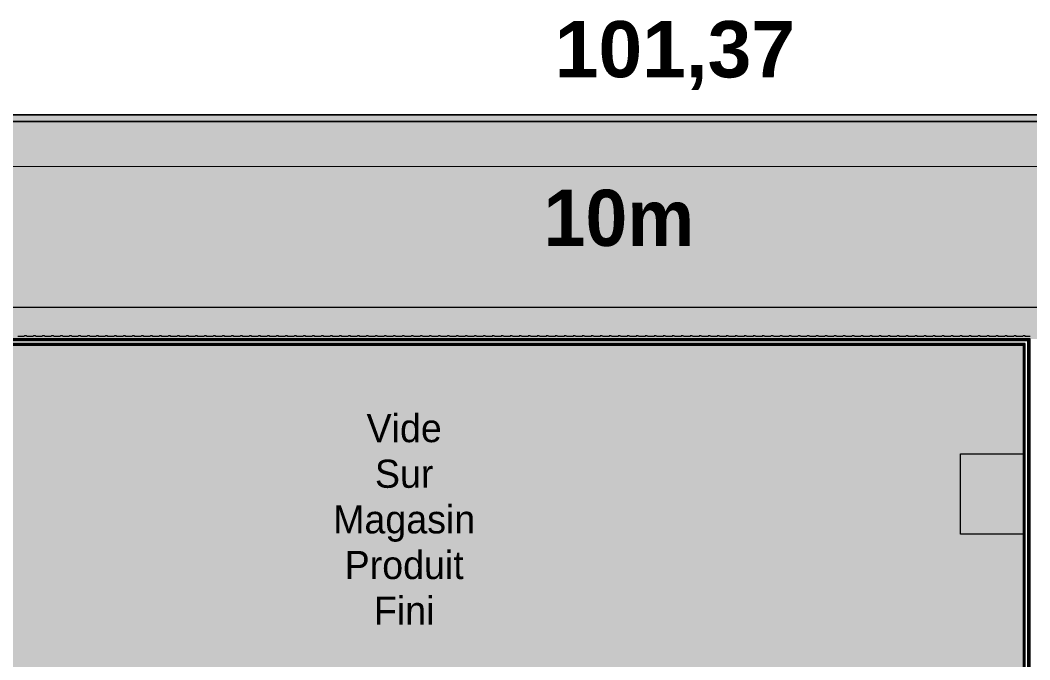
# Model space of a CAD drawing. Header units: millimetres. Extents: x 141848 to 1648660, y -465012 to -151356.
# Drawn here: x 174324 to 219216, y -187653 to -159236 of the extents above; entities that cross this region are included whole.
import ezdxf

# ---------------------------------------------------------------- set-up
doc = ezdxf.new("R2010")
doc.units = ezdxf.units.MM
doc.header["$MEASUREMENT"] = 0
doc.linetypes.add('Wipeout_Contour', pattern=[1000, 0, -1000])
for name, color, linetype in [('Cotations - 1_100', 7, 'Continuous'), ('Divers - Dessin général', 7, 'Continuous'), ('Hachure', 7, 'Continuous'), ('Intérieur - Agencement', 7, 'Continuous'), ('Sols_ Dalles', 7, 'Continuous'), ('TopoAlt', 7, 'Continuous')]:
    doc.layers.add(name, color=color, linetype=linetype)
doc.styles.add('STYLE_GENERE_1', font='')
doc.styles.add('STYLE_GENERE_3', font='')
doc.styles.add('STYLE_GENERE_4', font='')
doc.styles.get('STYLE_GENERE_1').set_extended_font_data('Agency FB')
doc.styles.get('STYLE_GENERE_3').set_extended_font_data('Arial', bold=True)
doc.styles.get('STYLE_GENERE_4').set_extended_font_data('Agency FB', bold=True)
pattern_1 = [(45, (0, 175), (-55.68466, 55.68466), [0, -52.5, 0, -78.75]), (110, (175, 175), (74.000794, 26.934086), [0, -38.5, 0, -66.5])]
pattern_2 = [(45, (0, 0), (-7.0710678, 7.0710678), [])]

# ---------------------------------------------------------------- blocks, each defined once
blk = doc.blocks.new('Dalle_17_2', base_point=(162881, -188411))
at = {"layer": 'Sols_ Dalles', "linetype": 'Continuous', "lineweight": 0, "true_color": 0x3f3f3f}
blk.add_hatch(color=250, dxfattribs=at).paths.add_polyline_path([(162881, -188411), (191996, -188411), (219226, -188411), (219226, -173400), (162881, -173400)])
at = {"layer": 'Sols_ Dalles', "color": 250, "linetype": 'Continuous', "lineweight": 5, "true_color": 0x1f1f1f, "flags": 128}
blk.add_lwpolyline([(162881, -188411), (191996, -188411), (219226, -188411), (219226, -173400), (162881, -173400)], close=True, dxfattribs=at)
blk = doc.blocks.new('Mur_92_2', base_point=(162861, -173411))
at = {"color": 254, "linetype": 'Wipeout_Contour', "lineweight": 0, "ltscale": 838498.39238}
blk.add_wipeout([(219206, -173415), (219206, -173400), (219191, -173415)], dxfattribs=at)
at = {"linetype": 'Continuous', "lineweight": 5, "true_color": 0x5f5f5f}
h = blk.add_hatch(dxfattribs=at)
h.set_pattern_fill('Enduit_0002', color=251, style=0, pattern_type=2)
h.set_pattern_definition(pattern_1)
h.paths.add_polyline_path([(219206, -173415), (219206, -173400), (219191, -173415)])
at = {"color": 254, "linetype": 'Wipeout_Contour', "lineweight": 0, "ltscale": 838516.179052}
blk.add_wipeout([(219191, -173485), (219191, -173415), (219121, -173485)], dxfattribs=at)
at = {"linetype": 'Continuous', "lineweight": 5, "true_color": 0x5f5f5f}
h = blk.add_hatch(dxfattribs=at)
h.set_pattern_fill('Briques_terre_cuite__int_94', color=251, style=0, pattern_type=2)
h.set_pattern_definition(pattern_2)
h.paths.add_polyline_path([(219191, -173485), (219191, -173415), (219121, -173485)])
at = {"color": 254, "linetype": 'Wipeout_Contour', "lineweight": 0, "ltscale": 838500.260912}
blk.add_wipeout([(219121, -173595), (219121, -173485), (219011, -173595)], dxfattribs=at)
at = {"color": 254, "linetype": 'Wipeout_Contour', "lineweight": 0, "ltscale": 838369.005791}
blk.add_wipeout([(218941, -173665), (218926, -173680), (218941, -173680)], dxfattribs=at)
at = {"linetype": 'Continuous', "lineweight": 5, "true_color": 0x5f5f5f}
h = blk.add_hatch(dxfattribs=at)
h.set_pattern_fill('Enduit_0002', color=251, style=0, pattern_type=2)
h.set_pattern_definition(pattern_1)
h.paths.add_polyline_path([(218941, -173665), (218926, -173680), (218941, -173680)])
at = {"color": 254, "linetype": 'Wipeout_Contour', "lineweight": 0, "ltscale": 838428.29788}
blk.add_wipeout([(219011, -173665), (219011, -173595), (218941, -173665)], dxfattribs=at)
at = {"linetype": 'Continuous', "lineweight": 5, "true_color": 0x5f5f5f}
h = blk.add_hatch(dxfattribs=at)
h.set_pattern_fill('Briques_terre_cuite__int_94', color=251, style=0, pattern_type=2)
h.set_pattern_definition(pattern_2)
h.paths.add_polyline_path([(219011, -173665), (219011, -173595), (218941, -173665)])
at = {"color": 254, "linetype": 'Wipeout_Contour', "lineweight": 0, "ltscale": 838477.556417}
blk.add_wipeout([(219191, -173415), (219206, -173400), (219191, -173400)], dxfattribs=at)
at = {"linetype": 'Continuous', "lineweight": 5, "true_color": 0x5f5f5f}
h = blk.add_hatch(dxfattribs=at)
h.set_pattern_fill('Enduit_0002', color=251, style=0, pattern_type=2)
h.set_pattern_definition(pattern_1)
h.paths.add_polyline_path([(219191, -173415), (219206, -173400), (219191, -173400)])
at = {"color": 254, "linetype": 'Wipeout_Contour', "lineweight": 0, "ltscale": 1314299.566792344}
blk.add_wipeout([(162876, -173426), (219191, -173415), (219191, -173415), (219191, -173400), (162876, -173411)], dxfattribs=at)
at = {"linetype": 'Continuous', "lineweight": 5, "true_color": 0x5f5f5f}
h = blk.add_hatch(dxfattribs=at)
h.set_pattern_fill('Enduit_0002', color=251, style=0, pattern_type=2)
h.set_pattern_definition(pattern_1)
h.paths.add_polyline_path([(162876, -173426), (219191, -173415), (219191, -173415), (219191, -173400), (162876, -173411)])
at = {"color": 254, "linetype": 'Wipeout_Contour', "lineweight": 0, "ltscale": 838418.070456}
blk.add_wipeout([(219121, -173485), (219191, -173415), (219121, -173415)], dxfattribs=at)
at = {"linetype": 'Continuous', "lineweight": 5, "true_color": 0x5f5f5f}
h = blk.add_hatch(dxfattribs=at)
h.set_pattern_fill('Briques_terre_cuite__int_94', color=251, style=0, pattern_type=2)
h.set_pattern_definition(pattern_2)
h.paths.add_polyline_path([(219121, -173485), (219191, -173415), (219121, -173415)])
at = {"color": 254, "linetype": 'Wipeout_Contour', "lineweight": 0, "ltscale": 1314389.090496602}
blk.add_wipeout([(162946, -173496), (219121, -173485), (219121, -173485), (219121, -173415), (162946, -173426)], dxfattribs=at)
at = {"linetype": 'Continuous', "lineweight": 5, "true_color": 0x5f5f5f}
h = blk.add_hatch(dxfattribs=at)
h.set_pattern_fill('Briques_terre_cuite__int_94', color=251, style=0, pattern_type=2)
h.set_pattern_definition(pattern_2)
h.paths.add_polyline_path([(162946, -173496), (219121, -173485), (219121, -173485), (219121, -173415), (162946, -173426)])
at = {"color": 254, "linetype": 'Wipeout_Contour', "lineweight": 0, "ltscale": 838345.930581}
blk.add_wipeout([(219011, -173595), (219121, -173485), (219011, -173485)], dxfattribs=at)
at = {"color": 254, "linetype": 'Wipeout_Contour', "lineweight": 0, "ltscale": 1314592.312209502}
blk.add_wipeout([(163056, -173606), (219011, -173595), (219011, -173595), (219011, -173485), (163056, -173496)], dxfattribs=at)
at = {"color": 254, "linetype": 'Wipeout_Contour', "lineweight": 0, "ltscale": 838348.096067}
blk.add_wipeout([(218926, -173680), (218941, -173665), (218926, -173665)], dxfattribs=at)
at = {"linetype": 'Continuous', "lineweight": 5, "true_color": 0x5f5f5f}
h = blk.add_hatch(dxfattribs=at)
h.set_pattern_fill('Enduit_0002', color=251, style=0, pattern_type=2)
h.set_pattern_definition(pattern_1)
h.paths.add_polyline_path([(218926, -173680), (218941, -173665), (218926, -173665)])
at = {"color": 254, "linetype": 'Wipeout_Contour', "lineweight": 0, "ltscale": 1035467.929953014}
blk.add_wipeout([(163141, -173691), (218926, -173680), (218926, -173665), (163141, -173676)], dxfattribs=at)
at = {"linetype": 'Continuous', "lineweight": 5, "true_color": 0x5f5f5f}
h = blk.add_hatch(dxfattribs=at)
h.set_pattern_fill('Enduit_0002', color=251, style=0, pattern_type=2)
h.set_pattern_definition(pattern_1)
h.paths.add_polyline_path([(163141, -173691), (218926, -173680), (218926, -173665), (163141, -173676)])
at = {"color": 254, "linetype": 'Wipeout_Contour', "lineweight": 0, "ltscale": 838330.131081}
blk.add_wipeout([(218941, -173665), (219011, -173595), (218941, -173595)], dxfattribs=at)
at = {"linetype": 'Continuous', "lineweight": 5, "true_color": 0x5f5f5f}
h = blk.add_hatch(dxfattribs=at)
h.set_pattern_fill('Briques_terre_cuite__int_94', color=251, style=0, pattern_type=2)
h.set_pattern_definition(pattern_2)
h.paths.add_polyline_path([(218941, -173665), (219011, -173595), (218941, -173595)])
at = {"color": 7, "linetype": 'Continuous', "lineweight": 5}
blk.add_line((219191, -173485), (219191, -173415), dxfattribs=at)
at = {"color": 7, "linetype": 'Continuous', "lineweight": 5, "flags": 128}
blk.add_lwpolyline([(219206, -173400), (219206, -173415)], dxfattribs=at)
at = {"color": 254, "linetype": 'Wipeout_Contour', "lineweight": 0, "ltscale": 1035356.158140917}
blk.add_wipeout([(163126, -173676), (218941, -173665), (218941, -173595), (163126, -173606)], dxfattribs=at)
at = {"linetype": 'Continuous', "lineweight": 5, "true_color": 0x5f5f5f}
h = blk.add_hatch(dxfattribs=at)
h.set_pattern_fill('Briques_terre_cuite__int_94', color=251, style=0, pattern_type=2)
h.set_pattern_definition(pattern_2)
h.paths.add_polyline_path([(163126, -173676), (218941, -173665), (218941, -173595), (163126, -173606)])
at = {"color": 7, "linetype": 'Continuous', "lineweight": 5}
for p, q in [((219121, -173415), (162946, -173426)), ((219011, -173485), (163056, -173496)), ((218941, -173595), (163126, -173606)), ((163126, -173676), (218941, -173665)), ((219011, -173595), (218941, -173595)), ((218941, -173680), (218941, -173665)), ((219121, -173485), (219011, -173485)), ((219011, -173665), (219011, -173595)), ((219191, -173415), (219121, -173415)), ((219121, -173595), (219121, -173485))]:
    blk.add_line(p, q, dxfattribs=at)
at = {"color": 7, "linetype": 'Continuous', "lineweight": 5, "flags": 128}
for points in [[(219206, -173400), (162861, -173411)], [(163141, -173691), (218926, -173680)]]:
    blk.add_lwpolyline(points, dxfattribs=at)
blk = doc.blocks.new('Mur_104_2', base_point=(219206, -188411))
at = {"color": 254, "linetype": 'Wipeout_Contour', "lineweight": 0, "ltscale": 1416564.19220379}
blk.add_wipeout([(219191, -173415), (219191, -173415), (219191, -188396), (219206, -188396), (219206, -173415)], dxfattribs=at)
at = {"linetype": 'Continuous', "lineweight": 5, "true_color": 0x5f5f5f}
h = blk.add_hatch(dxfattribs=at)
h.set_pattern_fill('Enduit_0002', color=251, style=0, pattern_type=2)
h.set_pattern_definition(pattern_1)
h.paths.add_polyline_path([(219191, -173415), (219191, -173415), (219191, -188396), (219206, -188396), (219206, -173415)])
at = {"color": 254, "linetype": 'Wipeout_Contour', "lineweight": 0, "ltscale": 1416417.284932952}
blk.add_wipeout([(219121, -173485), (219121, -173485), (219121, -188326), (219191, -188326), (219191, -173485)], dxfattribs=at)
at = {"linetype": 'Continuous', "lineweight": 5, "true_color": 0x5f5f5f}
h = blk.add_hatch(dxfattribs=at)
h.set_pattern_fill('Briques_terre_cuite__int_94', color=251, style=0, pattern_type=2)
h.set_pattern_definition(pattern_2)
h.paths.add_polyline_path([(219121, -173485), (219121, -173485), (219121, -188326), (219191, -188326), (219191, -173485)])
at = {"color": 254, "linetype": 'Wipeout_Contour', "lineweight": 0, "ltscale": 1416115.001276483}
blk.add_wipeout([(219011, -173595), (219011, -173595), (219011, -188216), (219121, -188216), (219121, -173595)], dxfattribs=at)
at = {"color": 254, "linetype": 'Wipeout_Contour', "lineweight": 0, "ltscale": 1136235.716764915}
blk.add_wipeout([(218926, -173680), (218926, -188131), (218941, -188131), (218941, -173680)], dxfattribs=at)
at = {"linetype": 'Continuous', "lineweight": 5, "true_color": 0x5f5f5f}
h = blk.add_hatch(dxfattribs=at)
h.set_pattern_fill('Enduit_0002', color=251, style=0, pattern_type=2)
h.set_pattern_definition(pattern_1)
h.paths.add_polyline_path([(218926, -173680), (218926, -188131), (218941, -188131), (218941, -173680)])
at = {"color": 254, "linetype": 'Wipeout_Contour', "lineweight": 0, "ltscale": 1136367.680978422}
blk.add_wipeout([(218941, -173665), (218941, -188146), (219011, -188146), (219011, -173665)], dxfattribs=at)
at = {"linetype": 'Continuous', "lineweight": 5, "true_color": 0x5f5f5f}
h = blk.add_hatch(dxfattribs=at)
h.set_pattern_fill('Briques_terre_cuite__int_94', color=251, style=0, pattern_type=2)
h.set_pattern_definition(pattern_2)
h.paths.add_polyline_path([(218941, -173665), (218941, -188146), (219011, -188146), (219011, -173665)])
at = {"color": 7, "linetype": 'Continuous', "lineweight": 5}
for p, q in [((218941, -173680), (218941, -173665)), ((218941, -173680), (218941, -188131)), ((219011, -173665), (219011, -173595)), ((219011, -188146), (219011, -173665)), ((219121, -173595), (219121, -173485)), ((219121, -188216), (219121, -173595)), ((219191, -173485), (219191, -173415)), ((219191, -188326), (219191, -173485)), ((218941, -188146), (218941, -188131)), ((219011, -188216), (219011, -188146)), ((219121, -188326), (219121, -188216)), ((219191, -188396), (219191, -188326))]:
    blk.add_line(p, q, dxfattribs=at)
at = {"color": 7, "linetype": 'Continuous', "lineweight": 5, "flags": 128}
for points in [[(218926, -173680), (218926, -188131)], [(219206, -188396), (219206, -173415)]]:
    blk.add_lwpolyline(points, dxfattribs=at)
blk = doc.blocks.new('Tôle profilée 25_9')
at = {"color": 7, "linetype": 'Continuous', "lineweight": 5}
for p, q in [((0, 56252.775), (-38, 56243.25)), ((-38, 56243.25), (-38, 56156.75)), ((-38, 56156.75), (0, 56147.225)), ((0, 56464.861), (0, 56400)), ((0, 56400), (0, 56252.775)), ((0, 56147.225), (0, 56000)), ((0, 55852.775), (-38, 55843.25)), ((-38, 55843.25), (-38, 55756.75)), ((-38, 55756.75), (0, 55747.225)), ((0, 56000), (0, 55852.775)), ((0, 55747.225), (0, 55600)), ((0, 55452.775), (-38, 55443.25)), ((-38, 55443.25), (-38, 55356.75)), ((-38, 55356.75), (0, 55347.225)), ((0, 55600), (0, 55452.775)), ((0, 55347.225), (0, 55200)), ((0, 55052.775), (-38, 55043.25)), ((-38, 55043.25), (-38, 54956.75)), ((-38, 54956.75), (0, 54947.225)), ((0, 55200), (0, 55052.775)), ((0, 54947.225), (0, 54800)), ((0, 54800), (0, 54652.775)), ((0, 54652.775), (-38, 54643.25)), ((-38, 54643.25), (-38, 54556.75)), ((-38, 54556.75), (0, 54547.225)), ((0, 54547.225), (0, 54400)), ((0, 54400), (0, 54252.775)), ((0, 54252.775), (-38, 54243.25)), ((-38, 54243.25), (-38, 54156.75)), ((-38, 54156.75), (0, 54147.225)), ((0, 54147.225), (0, 54000)), ((0, 54000), (0, 53852.775)), ((0, 53852.775), (-38, 53843.25)), ((-38, 53843.25), (-38, 53756.75)), ((-38, 53756.75), (0, 53747.225)), ((0, 53452.775), (-38, 53443.25)), ((-38, 53443.25), (-38, 53356.75)), ((0, 53747.225), (0, 53600)), ((0, 53600), (0, 53452.775)), ((-38, 53356.75), (0, 53347.225)), ((0, 53052.775), (-38, 53043.25)), ((-38, 53043.25), (-38, 52956.75)), ((0, 53347.225), (0, 53200)), ((0, 53200), (0, 53052.775)), ((-38, 52956.75), (0, 52947.225)), ((0, 52652.775), (-38, 52643.25)), ((-38, 52643.25), (-38, 52556.75)), ((-38, 52556.75), (0, 52547.225)), ((0, 52947.225), (0, 52800)), ((0, 52800), (0, 52652.775)), ((0, 52547.225), (0, 52400)), ((0, 52252.775), (-38, 52243.25)), ((-38, 52243.25), (-38, 52156.75)), ((-38, 52156.75), (0, 52147.225)), ((0, 52400), (0, 52252.775)), ((0, 52147.225), (0, 52000)), ((0, 51852.775), (-38, 51843.25)), ((-38, 51843.25), (-38, 51756.75)), ((-38, 51756.75), (0, 51747.225)), ((0, 52000), (0, 51852.775)), ((0, 51747.225), (0, 51600)), ((0, 51452.775), (-38, 51443.25)), ((-38, 51443.25), (-38, 51356.75)), ((-38, 51356.75), (0, 51347.225)), ((0, 51600), (0, 51452.775)), ((0, 51347.225), (0, 51200)), ((0, 51200), (0, 51052.775)), ((0, 51052.775), (-38, 51043.25)), ((-38, 51043.25), (-38, 50956.75)), ((-38, 50956.75), (0, 50947.225)), ((0, 50947.225), (0, 50800)), ((0, 50800), (0, 50652.775)), ((0, 50652.775), (-38, 50643.25)), ((-38, 50643.25), (-38, 50556.75)), ((-38, 50556.75), (0, 50547.225)), ((0, 50547.225), (0, 50400)), ((0, 50400), (0, 50252.775)), ((0, 50252.775), (-38, 50243.25)), ((-38, 50243.25), (-38, 50156.75)), ((-38, 50156.75), (0, 50147.225)), ((0, 49852.775), (-38, 49843.25)), ((-38, 49843.25), (-38, 49756.75)), ((0, 50147.225), (0, 50000)), ((0, 50000), (0, 49852.775)), ((-38, 49756.75), (0, 49747.225)), ((0, 49452.775), (-38, 49443.25)), ((-38, 49443.25), (-38, 49356.75)), ((0, 49747.225), (0, 49600)), ((0, 49600), (0, 49452.775)), ((-38, 49356.75), (0, 49347.225)), ((0, 49052.775), (-38, 49043.25)), ((-38, 49043.25), (-38, 48956.75)), ((-38, 48956.75), (0, 48947.225)), ((0, 49347.225), (0, 49200)), ((0, 49200), (0, 49052.775)), ((0, 48947.225), (0, 48800)), ((0, 48652.775), (-38, 48643.25)), ((-38, 48643.25), (-38, 48556.75)), ((-38, 48556.75), (0, 48547.225)), ((0, 48800), (0, 48652.775)), ((0, 48547.225), (0, 48400)), ((0, 48252.775), (-38, 48243.25)), ((-38, 48243.25), (-38, 48156.75)), ((-38, 48156.75), (0, 48147.225)), ((0, 48400), (0, 48252.775)), ((0, 48147.225), (0, 48000)), ((0, 47852.775), (-38, 47843.25)), ((-38, 47843.25), (-38, 47756.75)), ((-38, 47756.75), (0, 47747.225)), ((0, 48000), (0, 47852.775)), ((0, 47747.225), (0, 47600)), ((0, 47600), (0, 47452.775)), ((0, 47452.775), (-38, 47443.25)), ((-38, 47443.25), (-38, 47356.75)), ((-38, 47356.75), (0, 47347.225)), ((0, 47347.225), (0, 47200)), ((0, 47200), (0, 47052.775)), ((0, 47052.775), (-38, 47043.25)), ((-38, 47043.25), (-38, 46956.75)), ((-38, 46956.75), (0, 46947.225)), ((0, 46947.225), (0, 46800)), ((0, 46800), (0, 46652.775)), ((0, 46652.775), (-38, 46643.25)), ((-38, 46643.25), (-38, 46556.75)), ((-38, 46556.75), (0, 46547.225)), ((0, 46252.775), (-38, 46243.25)), ((-38, 46243.25), (-38, 46156.75)), ((0, 46547.225), (0, 46400)), ((0, 46400), (0, 46252.775)), ((-38, 46156.75), (0, 46147.225)), ((0, 45852.775), (-38, 45843.25)), ((-38, 45843.25), (-38, 45756.75)), ((0, 46147.225), (0, 46000)), ((0, 46000), (0, 45852.775)), ((-38, 45756.75), (0, 45747.225)), ((0, 45452.775), (-38, 45443.25)), ((-38, 45443.25), (-38, 45356.75)), ((-38, 45356.75), (0, 45347.225)), ((0, 45747.225), (0, 45600)), ((0, 45600), (0, 45452.775)), ((0, 45347.225), (0, 45200)), ((0, 45052.775), (-38, 45043.25)), ((-38, 45043.25), (-38, 44956.75)), ((-38, 44956.75), (0, 44947.225)), ((0, 45200), (0, 45052.775)), ((0, 44947.225), (0, 44800)), ((0, 44652.775), (-38, 44643.25)), ((-38, 44643.25), (-38, 44556.75)), ((-38, 44556.75), (0, 44547.225)), ((0, 44800), (0, 44652.775)), ((0, 44547.225), (0, 44400)), ((0, 44252.775), (-38, 44243.25)), ((-38, 44243.25), (-38, 44156.75)), ((-38, 44156.75), (0, 44147.225)), ((0, 44400), (0, 44252.775)), ((0, 44147.225), (0, 44000)), ((0, 44000), (0, 43852.775)), ((0, 43852.775), (-38, 43843.25)), ((-38, 43843.25), (-38, 43756.75)), ((-38, 43756.75), (0, 43747.225)), ((0, 43747.225), (0, 43600)), ((0, 43600), (0, 43452.775)), ((0, 43452.775), (-38, 43443.25)), ((-38, 43443.25), (-38, 43356.75)), ((-38, 43356.75), (0, 43347.225)), ((0, 43347.225), (0, 43200)), ((0, 43200), (0, 43052.775)), ((0, 43052.775), (-38, 43043.25)), ((-38, 43043.25), (-38, 42956.75)), ((-38, 42956.75), (0, 42947.225)), ((0, 42652.775), (-38, 42643.25)), ((0, 42947.225), (0, 42800)), ((0, 42800), (0, 42652.775)), ((-38, 42643.25), (-38, 42556.75)), ((-38, 42556.75), (0, 42547.225)), ((0, 42252.775), (-38, 42243.25)), ((-38, 42243.25), (-38, 42156.75)), ((0, 42547.225), (0, 42400)), ((0, 42400), (0, 42252.775)), ((-38, 42156.75), (0, 42147.225)), ((0, 41852.775), (-38, 41843.25)), ((-38, 41843.25), (-38, 41756.75)), ((-38, 41756.75), (0, 41747.225)), ((0, 42147.225), (0, 42000)), ((0, 42000), (0, 41852.775)), ((0, 41452.775), (-38, 41443.25)), ((-38, 41443.25), (-38, 41356.75)), ((-38, 41356.75), (0, 41347.225)), ((0, 41747.225), (0, 41600)), ((0, 41600), (0, 41452.775)), ((0, 41347.225), (0, 41200)), ((0, 41052.775), (-38, 41043.25)), ((-38, 41043.25), (-38, 40956.75)), ((-38, 40956.75), (0, 40947.225)), ((0, 41200), (0, 41052.775)), ((0, 40947.225), (0, 40800)), ((0, 40652.775), (-38, 40643.25)), ((-38, 40643.25), (-38, 40556.75)), ((-38, 40556.75), (0, 40547.225)), ((0, 40800), (0, 40652.775)), ((0, 40547.225), (0, 40400)), ((0, 40252.775), (-38, 40243.25)), ((-38, 40243.25), (-38, 40156.75)), ((-38, 40156.75), (0, 40147.225)), ((0, 40400), (0, 40252.775)), ((0, 40147.225), (0, 40000)), ((0, 40000), (0, 39852.775)), ((0, 39852.775), (-38, 39843.25)), ((-38, 39843.25), (-38, 39756.75)), ((-38, 39756.75), (0, 39747.225)), ((0, 39747.225), (0, 39600)), ((0, 39600), (0, 39452.775)), ((0, 39452.775), (-38, 39443.25)), ((-38, 39443.25), (-38, 39356.75)), ((-38, 39356.75), (0, 39347.225)), ((0, 39347.225), (0, 39200)), ((0, 39200), (0, 39052.775)), ((0, 39052.775), (-38, 39043.25)), ((-38, 39043.25), (-38, 38956.75)), ((-38, 38956.75), (0, 38947.225)), ((0, 38652.775), (-38, 38643.25)), ((-38, 38643.25), (-38, 38556.75)), ((0, 38947.225), (0, 38800)), ((0, 38800), (0, 38652.775)), ((-38, 38556.75), (0, 38547.225)), ((0, 38252.775), (-38, 38243.25)), ((-38, 38243.25), (-38, 38156.75)), ((0, 38547.225), (0, 38400)), ((0, 38400), (0, 38252.775)), ((-38, 38156.75), (0, 38147.225)), ((0, 37852.775), (-38, 37843.25)), ((-38, 37843.25), (-38, 37756.75)), ((-38, 37756.75), (0, 37747.225)), ((0, 38147.225), (0, 38000)), ((0, 38000), (0, 37852.775)), ((0, 37747.225), (0, 37600)), ((0, 37452.775), (-38, 37443.25)), ((-38, 37443.25), (-38, 37356.75)), ((-38, 37356.75), (0, 37347.225)), ((0, 37600), (0, 37452.775)), ((0, 37347.225), (0, 37200)), ((0, 37052.775), (-38, 37043.25)), ((-38, 37043.25), (-38, 36956.75)), ((-38, 36956.75), (0, 36947.225)), ((0, 37200), (0, 37052.775)), ((0, 36947.225), (0, 36800)), ((0, 36652.775), (-38, 36643.25)), ((-38, 36643.25), (-38, 36556.75)), ((-38, 36556.75), (0, 36547.225)), ((0, 36800), (0, 36652.775)), ((0, 36547.225), (0, 36400)), ((0, 36400), (0, 36252.775)), ((0, 36252.775), (-38, 36243.25)), ((-38, 36243.25), (-38, 36156.75)), ((-38, 36156.75), (0, 36147.225)), ((0, 36147.225), (0, 36000)), ((0, 36000), (0, 35852.775)), ((0, 35852.775), (-38, 35843.25)), ((-38, 35843.25), (-38, 35756.75)), ((-38, 35756.75), (0, 35747.225)), ((0, 35747.225), (0, 35600)), ((0, 35600), (0, 35452.775)), ((0, 35452.775), (-38, 35443.25)), ((-38, 35443.25), (-38, 35356.75)), ((-38, 35356.75), (0, 35347.225)), ((0, 35052.775), (-38, 35043.25)), ((-38, 35043.25), (-38, 34956.75)), ((0, 35347.225), (0, 35200)), ((0, 35200), (0, 35052.775)), ((-38, 34956.75), (0, 34947.225)), ((0, 34652.775), (-38, 34643.25)), ((-38, 34643.25), (-38, 34556.75)), ((0, 34947.225), (0, 34800)), ((0, 34800), (0, 34652.775)), ((-38, 34556.75), (0, 34547.225)), ((0, 34252.775), (-38, 34243.25)), ((-38, 34243.25), (-38, 34156.75)), ((-38, 34156.75), (0, 34147.225)), ((0, 34547.225), (0, 34400)), ((0, 34400), (0, 34252.775)), ((0, 34147.225), (0, 34000)), ((0, 33852.775), (-38, 33843.25)), ((-38, 33843.25), (-38, 33756.75)), ((-38, 33756.75), (0, 33747.225)), ((0, 34000), (0, 33852.775)), ((0, 33747.225), (0, 33600)), ((0, 33452.775), (-38, 33443.25)), ((-38, 33443.25), (-38, 33356.75)), ((-38, 33356.75), (0, 33347.225)), ((0, 33600), (0, 33452.775)), ((0, 33347.225), (0, 33200)), ((0, 33052.775), (-38, 33043.25)), ((-38, 33043.25), (-38, 32956.75)), ((-38, 32956.75), (0, 32947.225)), ((0, 33200), (0, 33052.775)), ((0, 32947.225), (0, 32800)), ((0, 32800), (0, 32652.775)), ((0, 32652.775), (-38, 32643.25)), ((-38, 32643.25), (-38, 32556.75)), ((-38, 32556.75), (0, 32547.225)), ((0, 32547.225), (0, 32400)), ((0, 32400), (0, 32252.775)), ((0, 32252.775), (-38, 32243.25)), ((-38, 32243.25), (-38, 32156.75)), ((-38, 32156.75), (0, 32147.225)), ((0, 32147.225), (0, 32000)), ((0, 32000), (0, 31852.775)), ((0, 31852.775), (-38, 31843.25)), ((-38, 31843.25), (-38, 31756.75)), ((-38, 31756.75), (0, 31747.225)), ((0, 31452.775), (-38, 31443.25)), ((-38, 31443.25), (-38, 31356.75)), ((0, 31747.225), (0, 31600)), ((0, 31600), (0, 31452.775)), ((-38, 31356.75), (0, 31347.225)), ((0, 31052.775), (-38, 31043.25)), ((-38, 31043.25), (-38, 30956.75)), ((0, 31347.225), (0, 31200)), ((0, 31200), (0, 31052.775)), ((-38, 30956.75), (0, 30947.225)), ((0, 30652.775), (-38, 30643.25)), ((-38, 30643.25), (-38, 30556.75)), ((-38, 30556.75), (0, 30547.225)), ((0, 30947.225), (0, 30800)), ((0, 30800), (0, 30652.775)), ((0, 30547.225), (0, 30400)), ((0, 30252.775), (-38, 30243.25)), ((-38, 30243.25), (-38, 30156.75)), ((-38, 30156.75), (0, 30147.225)), ((0, 30400), (0, 30252.775)), ((0, 30147.225), (0, 30000)), ((0, 29852.775), (-38, 29843.25)), ((-38, 29843.25), (-38, 29756.75)), ((-38, 29756.75), (0, 29747.225)), ((0, 30000), (0, 29852.775)), ((0, 29747.225), (0, 29600)), ((0, 29452.775), (-38, 29443.25)), ((-38, 29443.25), (-38, 29356.75)), ((-38, 29356.75), (0, 29347.225)), ((0, 29600), (0, 29452.775)), ((0, 29347.225), (0, 29200)), ((0, 29200), (0, 29052.775)), ((0, 29052.775), (-38, 29043.25)), ((-38, 29043.25), (-38, 28956.75)), ((-38, 28956.75), (0, 28947.225)), ((0, 28947.225), (0, 28800)), ((0, 28800), (0, 28652.775)), ((0, 28652.775), (-38, 28643.25)), ((-38, 28643.25), (-38, 28556.75)), ((-38, 28556.75), (0, 28547.225)), ((0, 28547.225), (0, 28400)), ((0, 28400), (0, 28252.775)), ((0, 28252.775), (-38, 28243.25)), ((-38, 28243.25), (-38, 28156.75)), ((-38, 28156.75), (0, 28147.225)), ((0, 27852.775), (-38, 27843.25)), ((-38, 27843.25), (-38, 27756.75)), ((0, 28147.225), (0, 28000)), ((0, 28000), (0, 27852.775)), ((-38, 27756.75), (0, 27747.225)), ((0, 27452.775), (-38, 27443.25)), ((-38, 27443.25), (-38, 27356.75)), ((0, 27747.225), (0, 27600)), ((0, 27600), (0, 27452.775)), ((-38, 27356.75), (0, 27347.225)), ((0, 27052.775), (-38, 27043.25)), ((-38, 27043.25), (-38, 26956.75)), ((-38, 26956.75), (0, 26947.225)), ((0, 27347.225), (0, 27200)), ((0, 27200), (0, 27052.775)), ((0, 26947.225), (0, 26800)), ((0, 26652.775), (-38, 26643.25)), ((-38, 26643.25), (-38, 26556.75)), ((-38, 26556.75), (0, 26547.225)), ((0, 26800), (0, 26652.775)), ((0, 26547.225), (0, 26400)), ((0, 26252.775), (-38, 26243.25)), ((-38, 26243.25), (-38, 26156.75)), ((-38, 26156.75), (0, 26147.225)), ((0, 26400), (0, 26252.775)), ((0, 26147.225), (0, 26000)), ((0, 25852.775), (-38, 25843.25)), ((-38, 25843.25), (-38, 25756.75)), ((-38, 25756.75), (0, 25747.225)), ((0, 26000), (0, 25852.775)), ((0, 25747.225), (0, 25600)), ((0, 25600), (0, 25452.775)), ((0, 25452.775), (-38, 25443.25)), ((-38, 25443.25), (-38, 25356.75)), ((-38, 25356.75), (0, 25347.225)), ((0, 25347.225), (0, 25200)), ((0, 25200), (0, 25052.775)), ((0, 25052.775), (-38, 25043.25)), ((-38, 25043.25), (-38, 24956.75)), ((-38, 24956.75), (0, 24947.225)), ((0, 24947.225), (0, 24800)), ((0, 24800), (0, 24652.775)), ((0, 24652.775), (-38, 24643.25)), ((-38, 24643.25), (-38, 24556.75)), ((-38, 24556.75), (0, 24547.225)), ((0, 24252.775), (-38, 24243.25)), ((-38, 24243.25), (-38, 24156.75)), ((0, 24547.225), (0, 24400)), ((0, 24400), (0, 24252.775)), ((-38, 24156.75), (0, 24147.225)), ((0, 23852.775), (-38, 23843.25)), ((-38, 23843.25), (-38, 23756.75)), ((0, 24147.225), (0, 24000)), ((0, 24000), (0, 23852.775)), ((-38, 23756.75), (0, 23747.225)), ((0, 23452.775), (-38, 23443.25)), ((-38, 23443.25), (-38, 23356.75)), ((-38, 23356.75), (0, 23347.225)), ((0, 23747.225), (0, 23600)), ((0, 23600), (0, 23452.775)), ((0, 23347.225), (0, 23200)), ((0, 23052.775), (-38, 23043.25)), ((-38, 23043.25), (-38, 22956.75)), ((-38, 22956.75), (0, 22947.225)), ((0, 23200), (0, 23052.775)), ((0, 22947.225), (0, 22800)), ((0, 22652.775), (-38, 22643.25)), ((-38, 22643.25), (-38, 22556.75)), ((-38, 22556.75), (0, 22547.225)), ((0, 22800), (0, 22652.775)), ((0, 22547.225), (0, 22400)), ((0, 22252.775), (-38, 22243.25)), ((-38, 22243.25), (-38, 22156.75)), ((-38, 22156.75), (0, 22147.225)), ((0, 22400), (0, 22252.775)), ((0, 22147.225), (0, 22000)), ((0, 22000), (0, 21852.775)), ((0, 21852.775), (-38, 21843.25)), ((-38, 21843.25), (-38, 21756.75)), ((-38, 21756.75), (0, 21747.225)), ((0, 21747.225), (0, 21600)), ((0, 21600), (0, 21452.775)), ((0, 21452.775), (-38, 21443.25)), ((-38, 21443.25), (-38, 21356.75)), ((-38, 21356.75), (0, 21347.225)), ((0, 21347.225), (0, 21200)), ((0, 21200), (0, 21052.775)), ((0, 21052.775), (-38, 21043.25)), ((-38, 21043.25), (-38, 20956.75)), ((-38, 20956.75), (0, 20947.225)), ((0, 20652.775), (-38, 20643.25)), ((0, 20947.225), (0, 20800)), ((0, 20800), (0, 20652.775)), ((-38, 20643.25), (-38, 20556.75)), ((-38, 20556.75), (0, 20547.225)), ((0, 20252.775), (-38, 20243.25)), ((-38, 20243.25), (-38, 20156.75)), ((0, 20547.225), (0, 20400)), ((0, 20400), (0, 20252.775)), ((-38, 20156.75), (0, 20147.225)), ((0, 19852.775), (-38, 19843.25)), ((-38, 19843.25), (-38, 19756.75)), ((-38, 19756.75), (0, 19747.225)), ((0, 20147.225), (0, 20000)), ((0, 20000), (0, 19852.775)), ((0, 19452.775), (-38, 19443.25)), ((-38, 19443.25), (-38, 19356.75)), ((-38, 19356.75), (0, 19347.225)), ((0, 19747.225), (0, 19600)), ((0, 19600), (0, 19452.775)), ((0, 19347.225), (0, 19200)), ((0, 19052.775), (-38, 19043.25)), ((-38, 19043.25), (-38, 18956.75)), ((-38, 18956.75), (0, 18947.225)), ((0, 19200), (0, 19052.775)), ((0, 18947.225), (0, 18800)), ((0, 18652.775), (-38, 18643.25)), ((-38, 18643.25), (-38, 18556.75)), ((-38, 18556.75), (0, 18547.225)), ((0, 18800), (0, 18652.775)), ((0, 18547.225), (0, 18400)), ((0, 18252.775), (-38, 18243.25)), ((-38, 18243.25), (-38, 18156.75)), ((-38, 18156.75), (0, 18147.225)), ((0, 18400), (0, 18252.775)), ((0, 18147.225), (0, 18000)), ((0, 18000), (0, 17852.775)), ((0, 17852.775), (-38, 17843.25)), ((-38, 17843.25), (-38, 17756.75)), ((-38, 17756.75), (0, 17747.225)), ((0, 17747.225), (0, 17600)), ((0, 17600), (0, 17452.775)), ((0, 17452.775), (-38, 17443.25)), ((-38, 17443.25), (-38, 17356.75)), ((-38, 17356.75), (0, 17347.225)), ((0, 17347.225), (0, 17200)), ((0, 17200), (0, 17052.775)), ((0, 17052.775), (-38, 17043.25)), ((-38, 17043.25), (-38, 16956.75)), ((-38, 16956.75), (0, 16947.225)), ((0, 16652.775), (-38, 16643.25)), ((-38, 16643.25), (-38, 16556.75)), ((0, 16947.225), (0, 16800)), ((0, 16800), (0, 16652.775)), ((-38, 16556.75), (0, 16547.225)), ((0, 16252.775), (-38, 16243.25)), ((-38, 16243.25), (-38, 16156.75)), ((0, 16547.225), (0, 16400)), ((0, 16400), (0, 16252.775)), ((-38, 16156.75), (0, 16147.225)), ((0, 15852.775), (-38, 15843.25)), ((-38, 15843.25), (-38, 15756.75)), ((-38, 15756.75), (0, 15747.225)), ((0, 16147.225), (0, 16000)), ((0, 16000), (0, 15852.775)), ((0, 15747.225), (0, 15600)), ((0, 15452.775), (-38, 15443.25)), ((-38, 15443.25), (-38, 15356.75)), ((-38, 15356.75), (0, 15347.225)), ((0, 15600), (0, 15452.775)), ((0, 15347.225), (0, 15200)), ((0, 15052.775), (-38, 15043.25)), ((-38, 15043.25), (-38, 14956.75)), ((-38, 14956.75), (0, 14947.225)), ((0, 15200), (0, 15052.775)), ((0, 14947.225), (0, 14800)), ((0, 14652.775), (-38, 14643.25)), ((-38, 14643.25), (-38, 14556.75)), ((-38, 14556.75), (0, 14547.225)), ((0, 14800), (0, 14652.775)), ((0, 14547.225), (0, 14400)), ((0, 14400), (0, 14252.775)), ((0, 14252.775), (-38, 14243.25)), ((-38, 14243.25), (-38, 14156.75)), ((-38, 14156.75), (0, 14147.225)), ((0, 14147.225), (0, 14000)), ((0, 14000), (0, 13852.775)), ((0, 13852.775), (-38, 13843.25)), ((-38, 13843.25), (-38, 13756.75)), ((-38, 13756.75), (0, 13747.225)), ((0, 13747.225), (0, 13600)), ((0, 13600), (0, 13452.775)), ((0, 13452.775), (-38, 13443.25)), ((-38, 13443.25), (-38, 13356.75)), ((-38, 13356.75), (0, 13347.225)), ((0, 13052.775), (-38, 13043.25)), ((-38, 13043.25), (-38, 12956.75)), ((0, 13347.225), (0, 13200)), ((0, 13200), (0, 13052.775)), ((-38, 12956.75), (0, 12947.225)), ((0, 12652.775), (-38, 12643.25)), ((-38, 12643.25), (-38, 12556.75)), ((0, 12947.225), (0, 12800)), ((0, 12800), (0, 12652.775)), ((-38, 12556.75), (0, 12547.225)), ((0, 12252.775), (-38, 12243.25)), ((-38, 12243.25), (-38, 12156.75)), ((-38, 12156.75), (0, 12147.225)), ((0, 12547.225), (0, 12400)), ((0, 12400), (0, 12252.775)), ((0, 12147.225), (0, 12000)), ((0, 11852.775), (-38, 11843.25)), ((-38, 11843.25), (-38, 11756.75)), ((-38, 11756.75), (0, 11747.225)), ((0, 12000), (0, 11852.775)), ((0, 11747.225), (0, 11600)), ((0, 11600), (0, 11452.775))]:
    blk.add_line(p, q, dxfattribs=at)

msp = doc.modelspace()

# ---------------------------------------------------------------- hatches: boundary and pattern name
at = {"linetype": 'Continuous', "lineweight": 0, "true_color": 0x6f6f6f}
h = msp.add_hatch(color=8, dxfattribs=at)
h.paths.add_polyline_path([(141848.442, -275935.042), (141848.442, -295062.571), (269220.821, -293826.868), (269220.821, -270902.734), (268763.049, -270902.734), (254213.6, -271040.575), (254213.6, -163437.635), (153156.2, -163437.635), (153156.2, -271040.575), (153182.962, -271040.57), (153183.146, -272000.514, -0.409427364), (149183.681, -275935.042)])
h.paths.add_polyline_path([(158435.584, -260639.953), (155145.584, -260639.953), (155145.584, -248364.953), (155145.584, -243089.974), (155145.584, -242189.974), (158435.584, -242189.974)], flags=0)
h.paths.add_polyline_path([(196775.042, -260810.571), (196775.042, -222495.57), (186955.542, -222495.57), (186955.542, -218295.57), (196754.55, -218295.57), (196754.55, -208495.57), (196754.55, -204495.57), (193355.542, -204495.57), (193355.542, -201780.57), (193355.542, -195161.535), (195576.034, -195161.535), (195576.034, -189810.571), (217850.068, -189810.571), (217850.068, -262266.885), (245610.045, -262266.885), (245610.045, -253395.571), (245626.034, -253395.571), (246426.034, -253395.571), (247826.034, -253395.571), (247826.034, -248005.571), (247826.034, -246605.571), (245626.034, -246605.571), (245610.045, -246605.571), (245610.045, -171995.57), (212806.28, -171995.57), (161503.433, -171995.57), (161503.433, -193810.571), (161503.433, -230015.57), (161503.433, -260810.571)], flags=0)
h.paths.add_polyline_path([(162737.042, -269433.913, -0.09031866), (162858.773, -268727.623, -0.201448728), (163912.639, -267592.74, -0.104211445), (164718.006, -267415.055), (165317.979, -267409.371, -0.104044608), (166125.354, -267571.244, -0.238255457), (167284.257, -268953.318, -0.055188622), (167336.836, -269390.334), (167338.931, -269611.438), (167351.046, -270890.267), (167092.583, -271892.761, -0.267949192), (165370.083, -272909.124), (164770.11, -272914.808, -0.193717464), (163379.252, -272370.185, -0.070568756), (163028.663, -271931.262, -0.131652498), (162751.253, -270933.845)], flags=0)
h.paths.add_polyline_path([(173316.986, -273599.031), (173316.986, -273452.052), (173330.488, -267377.824, -0.380556701), (175316.986, -265609.826), (175394.714, -265609.826), (175394.714, -270609.826), (190394.714, -270609.826), (190394.714, -265609.826), (195356.191, -265609.826, -0.414213562), (196856.191, -267109.826), (196856.191, -273660.699, -0.345501612), (195137.285, -275433.432), (175327.752, -275599.002, -0.415791099)], flags=0)
h.paths.add_polyline_path([(205510.093, -271504.083, -0.134473934), (205230.948, -270484.937), (205230.948, -268984.937, -0.414213562), (207230.948, -266984.937), (207830.948, -266984.937, -0.414213562), (209830.948, -268984.937), (209830.948, -270484.937, -0.128820346), (209574.03, -271465.581, -0.270936291), (207830.948, -272484.937), (207230.948, -272484.937, -0.264979997)], flags=0)
h.paths.add_polyline_path([(217862.687, -273329.325), (217869.949, -267730.336, -0.098561509), (218100.718, -266943.721), (218117.681, -266951.545, -0.258849002), (219955.479, -265605.827), (219953.141, -265587.294), (220637.569, -265587.294), (220637.569, -265687.294), (220637.569, -270687.294), (250537.569, -270687.294), (250537.569, -265687.294), (252208.004, -265687.294), (254186.294, -265687.294), (254186.294, -267687.294), (254186.294, -271062.255, 0.001345761), (254186.323, -271073.021), (254197.209, -273095.233, -0.414213562), (252208.004, -275105.97), (243484.534, -275105.97, -0.005188955), (243431.438, -275116.103), (235447.992, -275196.191), (220071.012, -275253.24, -0.386553331), (217873.089, -273475.385, -0.025189219)], flags=0)
at = {"linetype": 'Continuous', "lineweight": 0, "true_color": 0x90b349}
msp.add_hatch(color=55, dxfattribs=at).paths.add_polyline_path([(153135.736, -163719.488), (153116.298, -271660.98), (155116.298, -271661.341), (155135.376, -165719.848), (251905.262, -165737.275), (251887.357, -265587.294), (253887.357, -265587.654), (253905.622, -163737.635)])
at = {"layer": 'Intérieur - Agencement', "linetype": 'Continuous', "lineweight": 5}
msp.add_hatch(color=9, dxfattribs=at).paths.add_polyline_path([(164324.832, -187325.342), (164324.832, -174853.678), (217221.888, -174853.678), (166761.823, -177434.023)])
at = {"layer": 'Sols_ Dalles', "linetype": 'Continuous', "lineweight": 0, "true_color": 0x2e271c}
msp.add_hatch(color=250, dxfattribs=at).paths.add_polyline_path([(161503.433, -171995.57), (161503.433, -230015.57), (161503.433, -260810.571), (196775.042, -260810.571), (196775.042, -260795.571), (196775.042, -258649.982), (196775.042, -258010.558), (196775.042, -222495.57), (186955.542, -222495.57), (186955.542, -218295.57), (196754.55, -218295.57), (196754.55, -204495.57), (193355.542, -204495.57), (193355.542, -195161.535), (195576.034, -195161.535), (195576.034, -189810.571), (217805.542, -189810.571), (217805.542, -253395.57), (217805.542, -253415.571), (219205.542, -253415.571), (219205.542, -253395.57), (219205.542, -188410.571), (191955.542, -188410.571), (191955.542, -190035.076), (194140.476, -190023.061), (194160.967, -193749.52), (191976.034, -193761.535), (191955.542, -200380.57), (191955.542, -205895.57), (195354.55, -205895.57), (195354.55, -216895.57), (185555.542, -216895.57), (185555.542, -223895.57), (195354.55, -223895.57), (195354.55, -258649.982), (195354.55, -259410.571), (163990.222, -259410.571), (162860.681, -259410.571), (162860.681, -231415.57), (162860.681, -173395.57), (244226.034, -173395.57), (244226.034, -248005.571), (245626.034, -248005.571), (246426.034, -248005.571), (246426.034, -251817.03), (245610.045, -251817.03), (244211.034, -251817.03), (244211.034, -253395.571), (246426.034, -253395.571), (247826.034, -253395.571), (247826.034, -248005.571), (247826.034, -246605.571), (245626.034, -246605.571), (245626.034, -171995.57)])
at = {"layer": 'Sols_ Dalles', "linetype": 'Continuous', "lineweight": 0, "true_color": 0x102f29}
msp.add_hatch(color=118, dxfattribs=at).paths.add_polyline_path([(216140.279, -178497.234), (218925.542, -178497.234), (218925.542, -182068.858), (216140.279, -182068.858)])

# ---------------------------------------------------------------- linework, layer by layer
at = {"color": 9, "linetype": 'Continuous', "lineweight": 5}
msp.add_lwpolyline([(149183.681, -275935.042), (141848.442, -275935.042), (141848.442, -295062.571), (269220.821, -293826.868), (269220.821, -270902.734), (268763.049, -270902.734), (254213.6, -271040.575), (254213.6, -163437.635), (153163.039, -163437.635), (153163.039, -271040.575), (153156.2, -271040.575), (153156.383, -272000.519), (153183.146, -272000.514, -0.409427364)], format="xyb", close=True, dxfattribs=at)
at = {"color": 7, "linetype": 'Continuous', "lineweight": 5}
msp.add_lwpolyline([(153135.736, -163719.488), (153116.298, -271660.98), (155116.298, -271661.341), (155135.376, -165719.848), (251905.262, -165737.275), (251887.357, -265587.294), (253887.357, -265587.654), (253905.622, -163737.635)], close=True, dxfattribs=at)
at = {"layer": 'Sols_ Dalles', "color": 250, "linetype": 'Continuous', "lineweight": 5, "true_color": 0x1f1f1f}
msp.add_lwpolyline([(245626.034, -246605.571), (245626.034, -171995.57), (161503.433, -171995.57), (161503.433, -230015.57), (161503.433, -260810.571), (196775.042, -260810.571), (196775.042, -260795.571), (196775.042, -258649.982), (196775.042, -258010.558), (196775.042, -222495.57), (186955.542, -222495.57), (186955.542, -218295.57), (196754.55, -218295.57), (196754.55, -204495.57), (193355.542, -204495.57), (193355.542, -201780.57), (193355.542, -195161.535)], dxfattribs=at)
at = {"layer": 'Sols_ Dalles', "color": 7, "linetype": 'Continuous', "lineweight": 5, "flags": 128}
msp.add_lwpolyline([(216140.279, -178497.234), (218925.542, -178497.234), (218925.542, -182068.858), (216140.279, -182068.858)], close=True, dxfattribs=at)
at = {"layer": 'TopoAlt', "color": 211, "linetype": 'Continuous', "lineweight": 5, "true_color": 0xfe55ff}
for points in [[(254205.676, -163437.635), (153135.676, -163437.635)], [(153135.733, -163737.635), (253905.622, -163737.635)]]:
    msp.add_lwpolyline(points, dxfattribs=at)

# ---------------------------------------------------------------- block references
at = {"layer": 'Sols_ Dalles', "color": 250, "linetype": 'Continuous', "lineweight": 5, "true_color": 0x1f1f1f}
msp.add_blockref('Dalle_17_2', (162880.681, -188410.571), dxfattribs=at)

# ---------------------------------------------------------------- texts
at = {"layer": 'Cotations - 1_100', "color": 14, "linetype": 'Continuous', "lineweight": 5, "true_color": 0x990000, "insert": (198094.743, -159272.884), "char_height": 2500, "attachment_point": 1, "rotation": 359.9999998, "style": 'STYLE_GENERE_3'}
msp.add_mtext('\\A1;{\\pql;\\fArial|b1|i0|c0|p38;101,37}', dxfattribs=at)
at = {"layer": 'Hachure', "color": 14, "linetype": 'Continuous', "lineweight": 5, "true_color": 0xa40f02, "insert": (200946.068, -168034.009), "char_height": 2500, "attachment_point": 5, "style": 'STYLE_GENERE_4'}
msp.add_mtext('\\A1;{\\pqc;\\fAgency FB|b1|i0|c0|p34;10\\fAgency FB|b1|i0|c0|p34;m}', dxfattribs=at)
at = {"layer": 'Hachure', "color": 250, "linetype": 'Continuous', "lineweight": 5, "true_color": 0x1f1f1f, "insert": (191398.364, -181413.439), "char_height": 1250, "width": 6207.60865, "attachment_point": 5, "line_spacing_factor": 0.972941, "style": 'STYLE_GENERE_1'}
msp.add_mtext('\\A1;{\\pqc;\\fAgency FB|b0|i0|c0|p34;Vide Sur\\fAgency FB|b0|i0|c0|p34; \\fAgency FB|b0|i0|c0|p34;Magasin Produit Fini}', dxfattribs=at)

# ---------------------------------------------------------------- next in the draw order: block references
at = {"color": 7, "lineweight": 5}
msp.add_blockref('Mur_92_2', (162860.681, -173410.574), dxfattribs=at)

# ---------------------------------------------------------------- next in the draw order: hatches: boundary and pattern name
at = {"linetype": 'Continuous', "lineweight": 0, "true_color": 0xa7a7a7}
msp.add_hatch(color=253, dxfattribs=at).paths.add_polyline_path([(196117.459, -168421.506, 1), (206117.459, -168421.506, 1)])

# ---------------------------------------------------------------- next in the draw order: block references
at = {"color": 7, "lineweight": 5}
msp.add_blockref('Mur_104_2', (219205.542, -188410.571), dxfattribs=at)

# ---------------------------------------------------------------- next in the draw order: linework, layer by layer
at = {"layer": 'Divers - Dessin général', "color": 14, "linetype": 'Continuous', "lineweight": 5, "true_color": 0x990000}
msp.add_lwpolyline([(254205.676, -163437.635), (254186.294, -271067.638), (152856.388, -272027.634), (152839.018, -197317.635), (152835.676, -163437.635)], close=True, dxfattribs=at)
at = {"layer": 'TopoAlt', "color": 7, "linetype": 'Continuous', "lineweight": 5, "flags": 128}
msp.add_lwpolyline([(152835.676, -163437.635), (152835.733, -163737.635), (152856.37, -271934.337), (153156.37, -271934.279), (153135.733, -163737.635), (253905.622, -163737.635), (253886.348, -270769.248), (253886.294, -271069.253), (254186.294, -271067.638), (254205.622, -163737.635), (254205.676, -163437.635), (253905.676, -163437.635), (153135.676, -163437.635)], close=True, dxfattribs=at)

# ---------------------------------------------------------------- next in the draw order: block references
at = {"color": 7, "linetype": 'Continuous', "lineweight": 5, "zscale": 1000, "rotation": 270}
msp.add_blockref('Tôle profilée 25_9', (162760.681, -173295.57), dxfattribs=at)

doc.saveas('drawing.dxf')
